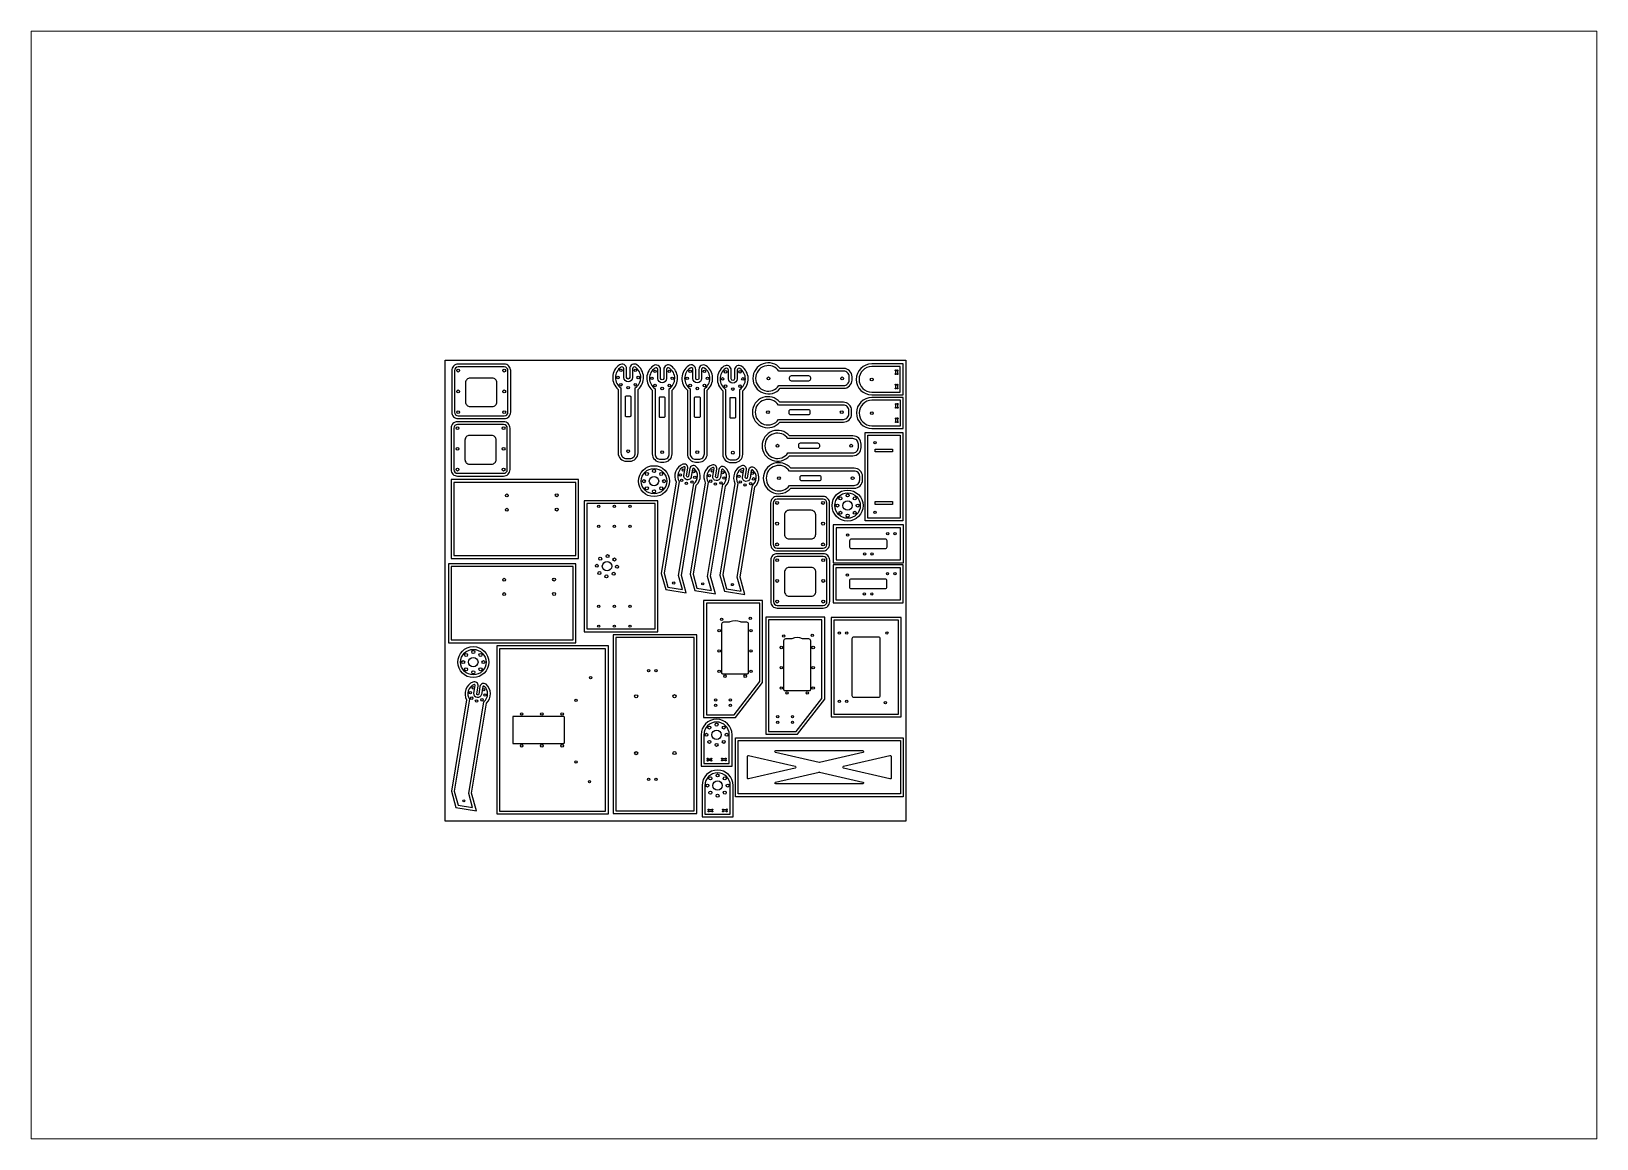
# Paper-space layout '배치2' of a CAD drawing. Header units: millimetres. Extents: x 30 to 267, y 21 to 189.
# The model-space entities are those that its viewports show. They can reach past a viewport. Long polylines and large blocks are cut down to what shows.
import ezdxf

# ---------------------------------------------------------------- set-up
doc = ezdxf.new("R2010")
doc.units = ezdxf.units.MM
for name, color, linetype in [('BIG', 90, 'Continuous'), ('OFSET', 255, 'Continuous'), ('OUT', 5, 'Continuous'), ('SMAIL', 1, 'Continuous')]:
    doc.layers.add(name, color=color, linetype=linetype)

msp = doc.modelspace()

# ---------------------------------------------------------------- linework, layer by layer
msp.add_lwpolyline([(0, 0), (-500, 0), (-500, 500), (0, 500)], close=True)
at = {"layer": 'BIG'}
for points in [[(-477.8, 475.6), (-477.8, 454.6, 0.414214), (-472.8, 449.6), (-448.8, 449.6, 0.414214), (-443.8, 454.6), (-443.8, 475.6, 0.414214), (-448.8, 480.6), (-472.8, 480.6, 0.414214)], [(-124.1, 477.2, -0.414214), (-126.1, 479.2), (-126.1, 481.2, -0.414214), (-124.1, 483.2), (-105.6, 483.2, -0.414214), (-103.6, 481.2), (-103.6, 479.2, -0.414214), (-105.6, 477.2)], [(-303.4, 461.1), (-299.4, 461.1, -0.414214), (-298.4, 460.1), (-298.4, 439.6, -0.414214), (-299.4, 438.6), (-303.4, 438.6, -0.414214), (-304.4, 439.6), (-304.4, 460.1, -0.414214)], [(-266.5, 460.2), (-262.5, 460.2, -0.414214), (-261.5, 459.2), (-261.5, 438.7, -0.414214), (-262.5, 437.7), (-266.5, 437.7, -0.414214), (-267.5, 438.7), (-267.5, 459.2, -0.414214)], [(-228.3, 460.2), (-224.3, 460.2, -0.414214), (-223.3, 459.2), (-223.3, 438.7, -0.414214), (-224.3, 437.7), (-228.3, 437.7, -0.414214), (-229.3, 438.7), (-229.3, 459.2, -0.414214)], [(-189.8, 459.6), (-185.8, 459.6, -0.414214), (-184.8, 458.6), (-184.8, 438.1, -0.414214), (-185.8, 437.1), (-189.8, 437.1, -0.414214), (-190.8, 438.1), (-190.8, 458.6, -0.414214)], [(-124.6, 440.5, -0.414214), (-126.6, 442.5), (-126.6, 444.5, -0.414214), (-124.6, 446.5), (-106.1, 446.5, -0.414214), (-104.1, 444.5), (-104.1, 442.5, -0.414214), (-106.1, 440.5)], [(-478.5, 413.2), (-478.5, 392.2, 0.414214), (-473.5, 387.2), (-449.5, 387.2, 0.414214), (-444.5, 392.2), (-444.5, 413.2, 0.414214), (-449.5, 418.2), (-473.5, 418.2, 0.414214)], [(-114.3, 404.1, -0.414214), (-116.3, 406.1), (-116.3, 408.1, -0.414214), (-114.3, 410.1), (-95.8, 410.1, -0.414214), (-93.8, 408.1), (-93.8, 406.1, -0.414214), (-95.8, 404.1)], [(-112.7, 368.9, -0.414214), (-114.7, 370.9), (-114.7, 372.9, -0.414214), (-112.7, 374.9), (-94.2, 374.9, -0.414214), (-92.2, 372.9), (-92.2, 370.9, -0.414214), (-94.2, 368.9)], [(-131.8, 332.1), (-131.8, 311.1, 0.414214), (-126.8, 306.1), (-102.8, 306.1, 0.414214), (-97.8, 311.1), (-97.8, 332.1, 0.414214), (-102.8, 337.1), (-126.8, 337.1, 0.414214)], [(-20.7, 304.2), (-20.7, 297.2, -0.414214), (-22.7, 295.2), (-58.7, 295.2, -0.414214), (-60.7, 297.2), (-60.7, 304.2, -0.414214), (-58.7, 306.2), (-22.7, 306.2, -0.414214)], [(-131.6, 270), (-131.6, 249, 0.414214), (-126.6, 244), (-102.6, 244, 0.414214), (-97.6, 249), (-97.6, 270, 0.414214), (-102.6, 275), (-126.6, 275, 0.414214)], [(-20.9, 260.8), (-20.9, 253.8, -0.414214), (-22.9, 251.8), (-58.9, 251.8, -0.414214), (-60.9, 253.8), (-60.9, 260.8, -0.414214), (-58.9, 262.8), (-22.9, 262.8, -0.414214)], [(-56.1, 133.9, -0.414214), (-58.1, 135.9), (-58.1, 197.9, -0.414214), (-56.1, 199.9), (-30.1, 199.9, -0.414214), (-28.1, 197.9), (-28.1, 135.9, -0.414214), (-30.1, 133.9)], [(-426.5, 113.5), (-426.5, 84.3), (-371.5, 84.3, 0.414214), (-370.4, 85.4), (-370.4, 112.4, 0.414214), (-371.5, 113.5)]]:
    msp.add_lwpolyline(points, format="xyb", close=True, dxfattribs=at)
for points in [[(-170.6, 213.7, 0.414214), (-172.6, 215.7), (-178, 215.7, -0.101715), (-179.5, 216, 0.205557), (-191.1, 216, -0.101715), (-192.6, 215.7), (-198, 215.7, 0.414214), (-200, 213.7), (-200, 161, 0.414214), (-198.8, 159.8), (-171.8, 159.8, 0.414214), (-170.6, 161), (-170.6, 213.7)], [(-103.2, 195.5, 0.414214), (-105.2, 197.5), (-110.6, 197.5, -0.101715), (-112.1, 197.8, 0.205557), (-123.7, 197.8, -0.101715), (-125.2, 197.5), (-130.6, 197.5, 0.414214), (-132.6, 195.5), (-132.6, 142.8, 0.414214), (-131.4, 141.6), (-104.4, 141.6, 0.414214), (-103.2, 142.8), (-103.2, 195.5)]]:
    msp.add_lwpolyline(points, format="xyb", dxfattribs=at)
for centre in [(-273.3, 368.7), (-63.2, 342.2), (-324.3, 276.4), (-469.4, 172.4), (-205.4, 93.6), (-204.3, 38.5)]:
    msp.add_circle(centre, 5.1, dxfattribs=at)
at = {"layer": 'OFSET'}
for points in [[(-485.8, 436.6), (-435.8, 436.6, 0.414214), (-428.8, 443.6), (-428.8, 488.6, 0.414214), (-435.8, 495.6), (-485.8, 495.6, 0.414214), (-492.8, 488.6), (-492.8, 443.6, 0.414214)], [(-303.2, 390.3), (-299.6, 390.3, 0.414214), (-290.6, 399.3), (-290.6, 468.3, 0.492436), (-291.8, 494.8, 0.606428), (-299.7, 490.7), (-299.7, 481.1, -1), (-303.1, 481.1), (-303.1, 490.7, 0.606428), (-310.9, 494.8, 0.492436), (-312.2, 468.3), (-312.2, 399.3, 0.414214)], [(-266.2, 389.4), (-262.7, 389.4, 0.414214), (-253.7, 398.4), (-253.7, 467.4, 0.492436), (-254.9, 493.9, 0.606428), (-262.8, 489.8), (-262.8, 480.2, -1), (-266.2, 480.2), (-266.2, 489.8, 0.606428), (-274, 493.9, 0.492436), (-275.2, 467.4), (-275.2, 398.4, 0.414214)], [(-228.1, 389.4), (-224.6, 389.4, 0.414214), (-215.6, 398.4), (-215.6, 467.4, 0.492436), (-216.8, 493.9, 0.606428), (-224.6, 489.8), (-224.6, 480.2, -1), (-228, 480.2), (-228, 489.8, 0.606428), (-235.9, 493.9, 0.492436), (-237.1, 467.4), (-237.1, 398.4, 0.414214)], [(-189.6, 388.8), (-186, 388.8, 0.414214), (-177, 397.8), (-177, 466.8, 0.492436), (-178.2, 493.3, 0.606428), (-186.1, 489.2), (-186.1, 479.6, -1), (-189.5, 479.6), (-189.5, 489.2, 0.606428), (-197.4, 493.3, 0.492436), (-198.6, 466.8), (-198.6, 397.8, 0.414214)], [(-58.4, 478.4), (-58.4, 482, 0.414214), (-67.4, 491), (-136.2, 491, 2.754349), (-136.2, 469.4), (-67.4, 469.4, 0.414214)], [(-37, 462.3), (-3, 462.3), (-3, 495.9), (-37, 495.9, 1)], [(-58.8, 441.7), (-58.8, 445.3, 0.414214), (-67.8, 454.3), (-136.7, 454.3, 2.754349), (-136.7, 432.7), (-67.8, 432.7, 0.414214)], [(-36.9, 425.8), (-2.9, 425.8), (-2.8, 459.4), (-36.8, 459.4, 1)], [(-486.5, 374.2), (-436.5, 374.2, 0.414214), (-429.5, 381.2), (-429.5, 426.2, 0.414214), (-436.5, 433.2), (-486.5, 433.2, 0.414214), (-493.5, 426.2), (-493.5, 381.2, 0.414214)], [(-48.5, 405.3), (-48.5, 408.8, 0.414214), (-57.5, 417.8), (-126.4, 417.8, 2.754349), (-126.4, 396.3), (-57.5, 396.3, 0.414214)], [(-227.4, 364.2, 0.444111), (-227.8, 384.7, 0.585288), (-234.4, 382.3), (-235.8, 374.1, -1), (-237.9, 374.4), (-236.6, 382.7, 0.585288), (-242, 387, 0.444111), (-249.1, 367.8), (-265.5, 268.6), (-260.6, 251.1), (-238.3, 247.4), (-243.6, 266.4)], [(-195.8, 363.3, 0.444111), (-196.3, 383.8, 0.585288), (-202.9, 381.4), (-204.3, 373.2, -1), (-206.4, 373.5), (-205.1, 381.8, 0.585288), (-210.5, 386.2, 0.444111), (-217.6, 366.9), (-234, 267.8), (-229.1, 250.2), (-206.7, 246.5), (-212, 265.5)], [(-163.7, 362.5, 0.444111), (-164.2, 383, 0.585288), (-170.7, 380.6), (-172.1, 372.4, -1), (-174.2, 372.7), (-172.9, 381, 0.585288), (-178.3, 385.3, 0.444111), (-185.4, 366.1), (-201.8, 266.9), (-196.9, 249.4), (-174.6, 245.7), (-179.9, 264.7)], [(-47, 370.1), (-47, 373.7, 0.414214), (-56, 382.7), (-124.9, 382.7, 2.754349), (-124.9, 361.1), (-56, 361.1, 0.414214)], [(-139.8, 293.1), (-89.8, 293.1, 0.414214), (-82.8, 300.1), (-82.8, 345.1, 0.414214), (-89.8, 352.1), (-139.8, 352.1, 0.414214), (-146.8, 345.1), (-146.8, 300.1, 0.414214)], [(-139.6, 231), (-89.6, 231, 0.414214), (-82.6, 238), (-82.6, 283, 0.414214), (-89.6, 290), (-139.6, 290, 0.414214), (-146.6, 283), (-146.6, 238, 0.414214)], [(-455.1, 127.9, 0.444111), (-455.6, 148.4, 0.585288), (-462.2, 146), (-463.5, 137.8, -1), (-465.7, 138.1), (-464.3, 146.4, 0.585288), (-469.8, 150.8, 0.444111), (-476.8, 131.5), (-493.2, 32.4), (-488.3, 14.8), (-466, 11.1), (-471.3, 30.1)], [(-222.2, 93.6), (-222.2, 59.6), (-188.6, 59.6), (-188.6, 93.6, 1)], [(-221.1, 38.5), (-221.1, 4.5), (-187.5, 4.5), (-187.5, 38.5, 1)]]:
    msp.add_lwpolyline(points, format="xyb", close=True, dxfattribs=at)
for points in [[(-3.3, 325.5), (-44.3, 325.5), (-44.3, 421.5), (-3.3, 421.5)], [(-355.1, 370.4), (-493.6, 370.4), (-493.6, 284.9), (-355.1, 284.9)], [(-349.2, 347.4), (-349.2, 205.4), (-269.2, 205.4), (-269.2, 347.4)], [(-78.7, 280.2), (-2.7, 280.2), (-2.7, 321.2), (-78.7, 321.2)], [(-358, 279), (-496.5, 279), (-496.5, 193.5), (-358, 193.5)], [(-78.9, 236.8), (-2.9, 236.8), (-2.9, 277.8), (-78.9, 277.8)], [(-185, 112.4), (-155.4, 150.3), (-155.4, 239.4), (-219.4, 239.4), (-219.4, 112.4)], [(-117.5, 94.1), (-88, 132.1), (-88, 221.1), (-152, 221.1), (-152, 94.1)], [(-81.1, 220.9), (-81.1, 112.9), (-5.1, 112.9), (-5.1, 220.9)], [(-322.8, 189.9), (-443.8, 189.9), (-443.8, 7.9), (-322.8, 7.9)], [(-317.7, 202.1), (-317.7, 8.1), (-226.7, 8.1), (-226.7, 202.1)], [(-184.9, 26.4), (-184.9, 90.4), (-2.9, 90.4), (-2.9, 26.4)]]:
    msp.add_lwpolyline(points, close=True, dxfattribs=at)
for centre in [(-273.3, 368.7), (-63.2, 342.2), (-469.4, 172.4)]:
    msp.add_circle(centre, 16.8, dxfattribs=at)
at = {"layer": 'OUT'}
for points in [[(-303.2, 393.3), (-299.6, 393.3, 0.414214), (-293.6, 399.3), (-293.6, 469.8, 0.523184), (-293.5, 492.3, 0.606428), (-296.7, 490.7), (-296.7, 481.1, -1), (-306.1, 481.1), (-306.1, 490.7, 0.606428), (-309.2, 492.3, 0.523184), (-309.2, 469.8), (-309.2, 399.3, 0.414214)], [(-61.4, 478.4), (-61.4, 482, 0.414214), (-67.4, 488), (-137.7, 488, 3.239722), (-137.7, 472.4), (-67.4, 472.4, 0.414214)], [(-37, 465.3), (-6, 465.3), (-6, 492.9), (-37, 492.9, 1)], [(-485.8, 439.6), (-435.8, 439.6, 0.414214), (-431.8, 443.6), (-431.8, 488.6, 0.414214), (-435.8, 492.6), (-485.8, 492.6, 0.414214), (-489.8, 488.6), (-489.8, 443.6, 0.414214)], [(-266.2, 392.4), (-262.7, 392.4, 0.414214), (-256.7, 398.4), (-256.7, 468.9, 0.523184), (-256.6, 491.4, 0.606428), (-259.8, 489.8), (-259.8, 480.2, -1), (-269.2, 480.2), (-269.2, 489.8, 0.606428), (-272.3, 491.4, 0.523184), (-272.2, 468.9), (-272.2, 398.4, 0.414214)], [(-228.1, 392.4), (-224.6, 392.4, 0.414214), (-218.6, 398.4), (-218.6, 468.9, 0.523184), (-218.5, 491.4, 0.606428), (-221.6, 489.8), (-221.6, 480.2, -1), (-231, 480.2), (-231, 489.8, 0.606428), (-234.2, 491.4, 0.523184), (-234.1, 468.9), (-234.1, 398.4, 0.414214)], [(-189.6, 391.8), (-186, 391.8, 0.414214), (-180, 397.8), (-180, 468.3, 0.523184), (-180, 490.8, 0.606428), (-183.1, 489.2), (-183.1, 479.6, -1), (-192.5, 479.6), (-192.5, 489.2, 0.606428), (-195.7, 490.8, 0.523184), (-195.6, 468.3), (-195.6, 397.8, 0.414214)], [(-61.8, 441.7), (-61.8, 445.3, 0.414214), (-67.8, 451.3), (-138.2, 451.3, 3.239722), (-138.2, 435.7), (-67.8, 435.7, 0.414214)], [(-36.9, 428.8), (-5.9, 428.8), (-5.8, 456.4), (-36.8, 456.4, 1)], [(-486.5, 377.2), (-436.5, 377.2, 0.414214), (-432.5, 381.2), (-432.5, 426.2, 0.414214), (-436.5, 430.2), (-486.5, 430.2, 0.414214), (-490.5, 426.2), (-490.5, 381.2, 0.414214)], [(-51.5, 405.3), (-51.5, 408.8, 0.414214), (-57.5, 414.8), (-127.9, 414.8, 3.239722), (-127.9, 399.3), (-57.5, 399.3, 0.414214)], [(-230.1, 365.8, 0.470808), (-229.8, 382.4, 0.585288), (-231.4, 381.8), (-232.8, 373.6, -1), (-240.9, 374.9), (-239.5, 383.2, 0.585288), (-240.9, 384.2, 0.470808), (-245.9, 368.4), (-262.4, 268.8), (-258.2, 253.7), (-242.4, 251.1), (-246.6, 266.2)], [(-198.6, 364.9, 0.470808), (-198.3, 381.5, 0.585288), (-199.9, 380.9), (-201.3, 372.7, -1), (-209.4, 374), (-208, 382.3, 0.585288), (-209.4, 383.4, 0.470808), (-214.4, 367.5), (-230.9, 267.9), (-226.7, 252.8), (-210.9, 250.2), (-215.1, 265.3)], [(-166.5, 364.1, 0.470808), (-166.1, 380.7, 0.585288), (-167.7, 380.1), (-169.1, 371.9, -1), (-177.2, 373.2), (-175.8, 381.5, 0.585288), (-177.2, 382.5, 0.470808), (-182.2, 366.7), (-198.7, 267.1), (-194.5, 252), (-178.7, 249.4), (-182.9, 264.5)], [(-50, 370.1), (-50, 373.7, 0.414214), (-56, 379.7), (-126.3, 379.7, 3.239722), (-126.3, 364.1), (-56, 364.1, 0.414214)], [(-139.8, 296.1), (-89.8, 296.1, 0.414214), (-85.8, 300.1), (-85.8, 345.1, 0.414214), (-89.8, 349.1), (-139.8, 349.1, 0.414214), (-143.8, 345.1), (-143.8, 300.1, 0.414214)], [(-139.6, 234), (-89.6, 234, 0.414214), (-85.6, 238), (-85.6, 283, 0.414214), (-89.6, 287), (-139.6, 287, 0.414214), (-143.6, 283), (-143.6, 238, 0.414214)], [(-457.9, 129.5, 0.470808), (-457.6, 146.1, 0.585288), (-459.2, 145.6), (-460.6, 137.3, -1), (-468.7, 138.6), (-467.3, 146.9, 0.585288), (-468.6, 148, 0.470808), (-473.7, 132.1), (-490.2, 32.5), (-486, 17.4), (-470.2, 14.8), (-474.4, 29.9)], [(-219.2, 93.6), (-219.2, 62.6), (-191.6, 62.6), (-191.6, 93.6, 1)], [(-218.1, 38.5), (-218.1, 7.5), (-190.5, 7.5), (-190.5, 38.5, 1)]]:
    msp.add_lwpolyline(points, format="xyb", close=True, dxfattribs=at)
for points in [[(-6.3, 328.5), (-41.3, 328.5), (-41.3, 418.5), (-6.3, 418.5)], [(-358.1, 367.4), (-490.6, 367.4), (-490.6, 287.9), (-358.1, 287.9)], [(-346.2, 344.4), (-346.2, 208.4), (-272.2, 208.4), (-272.2, 344.4)], [(-75.7, 283.2), (-5.7, 283.2), (-5.7, 318.2), (-75.7, 318.2)], [(-361, 276), (-493.5, 276), (-493.5, 196.5), (-361, 196.5)], [(-75.9, 239.8), (-5.9, 239.8), (-5.9, 274.8), (-75.9, 274.8)], [(-186.4, 115.4), (-158.4, 151.4), (-158.4, 236.4), (-216.4, 236.4), (-216.4, 115.4)], [(-119, 97.1), (-91, 133.1), (-91, 218.1), (-149, 218.1), (-149, 97.1)], [(-78.1, 217.9), (-78.1, 115.9), (-8.1, 115.9), (-8.1, 217.9)], [(-325.8, 186.9), (-440.8, 186.9), (-440.8, 10.9), (-325.8, 10.9)], [(-314.7, 199.1), (-314.7, 11.1), (-229.7, 11.1), (-229.7, 199.1)], [(-181.9, 29.4), (-181.9, 87.4), (-5.9, 87.4), (-5.9, 29.4)]]:
    msp.add_lwpolyline(points, close=True, dxfattribs=at)
for centre in [(-273.3, 368.7), (-63.2, 342.2), (-469.4, 172.4)]:
    msp.add_circle(centre, 13.8, dxfattribs=at)
at = {"layer": 'SMAIL'}
for points in [[(-11, 485.4), (-11, 488.4, -2.414214), (-10.5, 488.9), (-9.5, 488.9, -2.414214), (-9, 488.4), (-9, 485.4, -2.414214), (-9.5, 484.9), (-10.5, 484.9, -2.414214)], [(-11, 469.8), (-11, 472.8, -2.414214), (-10.5, 473.3), (-9.5, 473.3, -2.414214), (-9, 472.8), (-9, 469.8, -2.414214), (-9.5, 469.3), (-10.5, 469.3, -2.414214)], [(-10.9, 448.9), (-10.9, 451.9, -2.414214), (-10.4, 452.4), (-9.4, 452.4, -2.414214), (-8.9, 451.9), (-8.9, 448.9, -2.414214), (-9.4, 448.4), (-10.4, 448.4, -2.414214)], [(-10.9, 433.3), (-10.9, 436.3, -2.414214), (-10.4, 436.8), (-9.4, 436.8, -2.414214), (-8.9, 436.3), (-8.9, 433.3, -2.414214), (-9.4, 432.8), (-10.4, 432.8, -2.414214)], [(-214.6, 67.6), (-211.6, 67.6, -2.414214), (-211.1, 67.1), (-211.1, 66.1, -2.414214), (-211.6, 65.6), (-214.6, 65.6, -2.414214), (-215.1, 66.1), (-215.1, 67.1, -2.414214)], [(-195.5, 67.2), (-195.5, 66.2, -2.414214), (-196, 65.7), (-199, 65.7, -2.414214), (-199.5, 66.2), (-199.5, 67.2, -2.414214), (-199, 67.7), (-196, 67.7, -2.414214)], [(-170.7, 71.1), (-120.2, 59.4, -0.79452), (-120.2, 57.4), (-170.7, 45.7, -0.482689), (-171.9, 46.7), (-171.9, 70.1, -0.482689)], [(-94.2, 63.6), (-141.3, 74.5, -0.89203), (-141.1, 76.5), (-46.8, 76.5, -0.89203), (-46.6, 74.5), (-93.7, 63.6, -0.114504)], [(-15.9, 70.1), (-15.9, 46.7, -0.482689), (-17.2, 45.7), (-67.6, 57.4, -0.79452), (-67.6, 59.4), (-17.2, 71.1, -0.482689)], [(-93.7, 53.2), (-46.6, 42.3, -0.89203), (-46.8, 40.3), (-141.1, 40.3, -0.89203), (-141.3, 42.3), (-94.2, 53.2, -0.114504)], [(-213.5, 12.5), (-210.5, 12.5, -2.414214), (-210, 12), (-210, 11, -2.414214), (-210.5, 10.5), (-213.5, 10.5, -2.414214), (-214, 11), (-214, 12, -2.414214)], [(-194.4, 12.1), (-194.4, 11.1, -2.414214), (-194.9, 10.6), (-197.9, 10.5, -2.414214), (-198.4, 11), (-198.4, 12, -2.414214), (-197.9, 12.5), (-194.9, 12.6, -2.414214)]]:
    msp.add_lwpolyline(points, format="xyb", close=True, dxfattribs=at)
for points in [[(-33.3, 403.5), (-14.3, 403.5), (-14.3, 400.5), (-33.3, 400.5)], [(-33.3, 343.5), (-33.3, 346.5), (-14.3, 346.5), (-14.3, 343.5)]]:
    msp.add_lwpolyline(points, close=True, dxfattribs=at)
for centre, radius in [((-485.8, 488.6), 1.55), ((-435.8, 488.6), 1.55), ((-312.4, 481.1), 1.38), ((-309.2, 488.9), 1.38), ((-293.6, 488.9), 1.38), ((-290.4, 481.1), 1.38), ((-275.5, 480.2), 1.38), ((-272.2, 487.9), 1.38), ((-256.7, 487.9), 1.38), ((-253.5, 480.2), 1.38), ((-237.3, 480.2), 1.38), ((-234.1, 487.9), 1.38), ((-218.6, 487.9), 1.38), ((-215.3, 480.2), 1.38), ((-198.8, 479.6), 1.38), ((-195.6, 487.3), 1.38), ((-180, 487.3), 1.38), ((-176.8, 479.6), 1.38), ((-149.1, 480.2), 1.55), ((-69.1, 480.2), 1.55), ((-37, 479), 1.55), ((-485.8, 466.1), 1.55), ((-435.8, 466.1), 1.55), ((-309.2, 473.3), 1.38), ((-301.4, 470.1), 1.38), ((-293.6, 473.3), 1.38), ((-272.2, 472.4), 1.38), ((-264.5, 469.2), 1.38), ((-256.7, 472.4), 1.38), ((-234.1, 472.4), 1.38), ((-226.3, 469.2), 1.38), ((-218.6, 472.4), 1.38), ((-195.6, 471.8), 1.38), ((-187.8, 468.6), 1.38), ((-180, 471.8), 1.38), ((-485.8, 443.6), 1.55), ((-435.8, 443.6), 1.55), ((-149.6, 443.5), 1.55), ((-69.6, 443.5), 1.55), ((-36.9, 442.5), 1.55), ((-486.5, 426.2), 1.55), ((-436.5, 426.2), 1.55), ((-139.3, 407.1), 1.55), ((-59.3, 407.1), 1.55), ((-33.3, 410.5), 1.25), ((-486.5, 403.7), 1.55), ((-436.5, 403.7), 1.55), ((-301.4, 401.1), 1.55), ((-264.5, 400.2), 1.55), ((-226.3, 400.2), 1.55), ((-187.8, 399.6), 1.55), ((-486.5, 381.2), 1.55), ((-436.5, 381.2), 1.55), ((-281.1, 376.5), 1.65), ((-273.3, 379.7), 1.65), ((-265.5, 376.5), 1.65), ((-244.7, 375.5), 1.3), ((-241.5, 380.7), 1.3), ((-230.3, 378.9), 1.3), ((-229, 372.9), 1.3), ((-213.2, 374.7), 1.3), ((-210, 379.9), 1.3), ((-198.8, 378), 1.3), ((-181.1, 373.8), 1.3), ((-177.8, 379), 1.3), ((-166.7, 377.2), 1.3), ((-284.3, 368.7), 1.65), ((-281.1, 361), 1.65), ((-273.3, 357.7), 1.65), ((-265.5, 361), 1.65), ((-262.3, 368.7), 1.65), ((-243.4, 369.6), 1.3), ((-238.2, 366.3), 1.3), ((-232.2, 367.7), 1.3), ((-211.8, 368.7), 1.3), ((-206.6, 365.5), 1.3), ((-200.7, 366.8), 1.3), ((-197.4, 372), 1.3), ((-179.7, 367.9), 1.3), ((-174.5, 364.6), 1.3), ((-168.5, 366), 1.3), ((-165.3, 371.2), 1.3), ((-137.7, 371.9), 1.55), ((-57.7, 371.9), 1.55), ((-433, 353.3), 1.55), ((-378.9, 353.4), 1.55), ((-333.2, 341.4), 1.25), ((-316.2, 341.4), 1.25), ((-299.2, 341.4), 1.25), ((-139.8, 345.1), 1.55), ((-89.8, 345.1), 1.55), ((-74.2, 342.2), 1.65), ((-71, 350), 1.65), ((-63.2, 353.2), 1.65), ((-55.4, 350), 1.65), ((-52.2, 342.2), 1.65), ((-433, 337.7), 1.55), ((-378.9, 337.8), 1.55), ((-139.8, 322.6), 1.55), ((-89.8, 322.6), 1.55), ((-71, 334.4), 1.65), ((-63.2, 331.2), 1.65), ((-55.4, 334.4), 1.65), ((-33.3, 335), 1.25), ((-333.2, 319.8), 1.25), ((-316.2, 319.8), 1.25), ((-299.2, 319.8), 1.25), ((-63.2, 310.2), 1.25), ((-19.7, 311.7), 1.25), ((-11.7, 311.7), 1.25), ((-323.7, 287.4), 1.65), ((-139.8, 300.1), 1.55), ((-89.8, 300.1), 1.55), ((-44.7, 289.7), 1.25), ((-36.7, 289.7), 1.25), ((-335.3, 277), 1.55), ((-331.7, 284.6), 1.65), ((-316.2, 283.7), 1.65), ((-313.4, 275.8), 1.65), ((-139.6, 283), 1.55), ((-89.6, 283), 1.55), ((-435.9, 261.8), 1.55), ((-381.8, 261.9), 1.55), ((-332.5, 269), 1.65), ((-324.9, 265.4), 1.65), ((-317, 268.2), 1.65), ((-251.9, 258.2), 1.15), ((-220.4, 257.3), 1.15), ((-188.2, 256.5), 1.15), ((-139.6, 260.5), 1.55), ((-89.6, 260.5), 1.55), ((-63.4, 266.8), 1.25), ((-19.9, 268.3), 1.25), ((-11.9, 268.3), 1.25), ((-435.9, 246.2), 1.55), ((-381.8, 246.3), 1.55), ((-139.6, 238), 1.55), ((-89.6, 238), 1.55), ((-44.9, 246.3), 1.25), ((-36.9, 246.3), 1.25), ((-333.2, 233), 1.25), ((-316.2, 233), 1.25), ((-299.2, 233), 1.25), ((-168.9, 219.9), 1.25), ((-333.2, 211.4), 1.25), ((-316.2, 211.4), 1.25), ((-299.2, 211.4), 1.25), ((-202.6, 206.5), 1.35), ((-199.9, 218.9), 1.25), ((-168, 206.5), 1.35), ((-72.1, 203.9), 1.25), ((-64.1, 203.9), 1.25), ((-20.6, 203.9), 1.25), ((-135.2, 188.3), 1.35), ((-132.5, 200.6), 1.25), ((-101.5, 201.6), 1.25), ((-100.6, 188.3), 1.35), ((-480.4, 172.4), 1.65), ((-477.2, 180.2), 1.65), ((-469.4, 183.4), 1.65), ((-461.6, 180.2), 1.65), ((-458.4, 172.4), 1.65), ((-202.6, 184.5), 1.35), ((-168, 184.5), 1.35), ((-477.2, 164.6), 1.65), ((-469.4, 161.4), 1.65), ((-461.6, 164.6), 1.65), ((-342.1, 155.6), 1.25), ((-279.2, 163.2), 1.25), ((-271.2, 163.2), 1.25), ((-202.6, 162.5), 1.35), ((-196.3, 157.2), 1.35), ((-174.3, 157.2), 1.35), ((-168, 162.5), 1.35), ((-135.2, 166.3), 1.35), ((-100.6, 166.3), 1.35), ((-472.5, 139.3), 1.3), ((-469.3, 144.5), 1.3), ((-458.1, 142.6), 1.3), ((-456.7, 136.7), 1.3), ((-292.6, 135.3), 1.7), ((-251, 135.4), 1.7), ((-135.2, 144.3), 1.35), ((-128.9, 139), 1.35), ((-106.9, 139), 1.35), ((-100.6, 144.3), 1.35), ((-471.1, 133.3), 1.3), ((-465.9, 130.1), 1.3), ((-460, 131.5), 1.3), ((-357.9, 131), 1.25), ((-206.4, 131.4), 1.25), ((-206.4, 125.4), 1.25), ((-190.4, 131.4), 1.25), ((-190.4, 125.4), 1.25), ((-72.1, 129.9), 1.25), ((-64.1, 129.9), 1.25), ((-22.1, 128.4), 1.25), ((-417, 116.2), 1.35), ((-395, 116.2), 1.35), ((-373, 116.2), 1.35), ((-213.2, 101.4), 1.65), ((-205.4, 104.6), 1.65), ((-197.6, 101.4), 1.65), ((-139, 113.1), 1.25), ((-139, 107.1), 1.25), ((-123, 113.1), 1.25), ((-123, 107.1), 1.25), ((-216.4, 93.6), 1.65), ((-213.2, 85.9), 1.65), ((-197.6, 85.9), 1.65), ((-194.4, 93.6), 1.65), ((-417, 81.6), 1.35), ((-395, 81.6), 1.35), ((-373, 81.6), 1.35), ((-292.6, 73.7), 1.7), ((-251, 73.8), 1.7), ((-205.4, 82.6), 1.65), ((-357.9, 64.2), 1.25), ((-204.3, 49.5), 1.65), ((-343.3, 42.6), 1.25), ((-279.2, 45.2), 1.25), ((-271.2, 45.2), 1.25), ((-215.3, 38.5), 1.65), ((-212.1, 46.3), 1.65), ((-196.5, 46.3), 1.65), ((-193.3, 38.5), 1.65), ((-479.7, 21.9), 1.15), ((-212.1, 30.8), 1.65), ((-204.3, 27.5), 1.65), ((-196.5, 30.8), 1.65)]:
    msp.add_circle(centre, radius, dxfattribs=at)

psp = doc.layouts.new('배치2')

# ---------------------------------------------------------------- viewports
at = {"layer": '0'}
psp.add_viewport(center=(148.5, 105), size=(237.6, 168), view_center_point=(-99.66, 256.06), view_height=1201.2017, dxfattribs=at)

doc.saveas('drawing.dxf')
